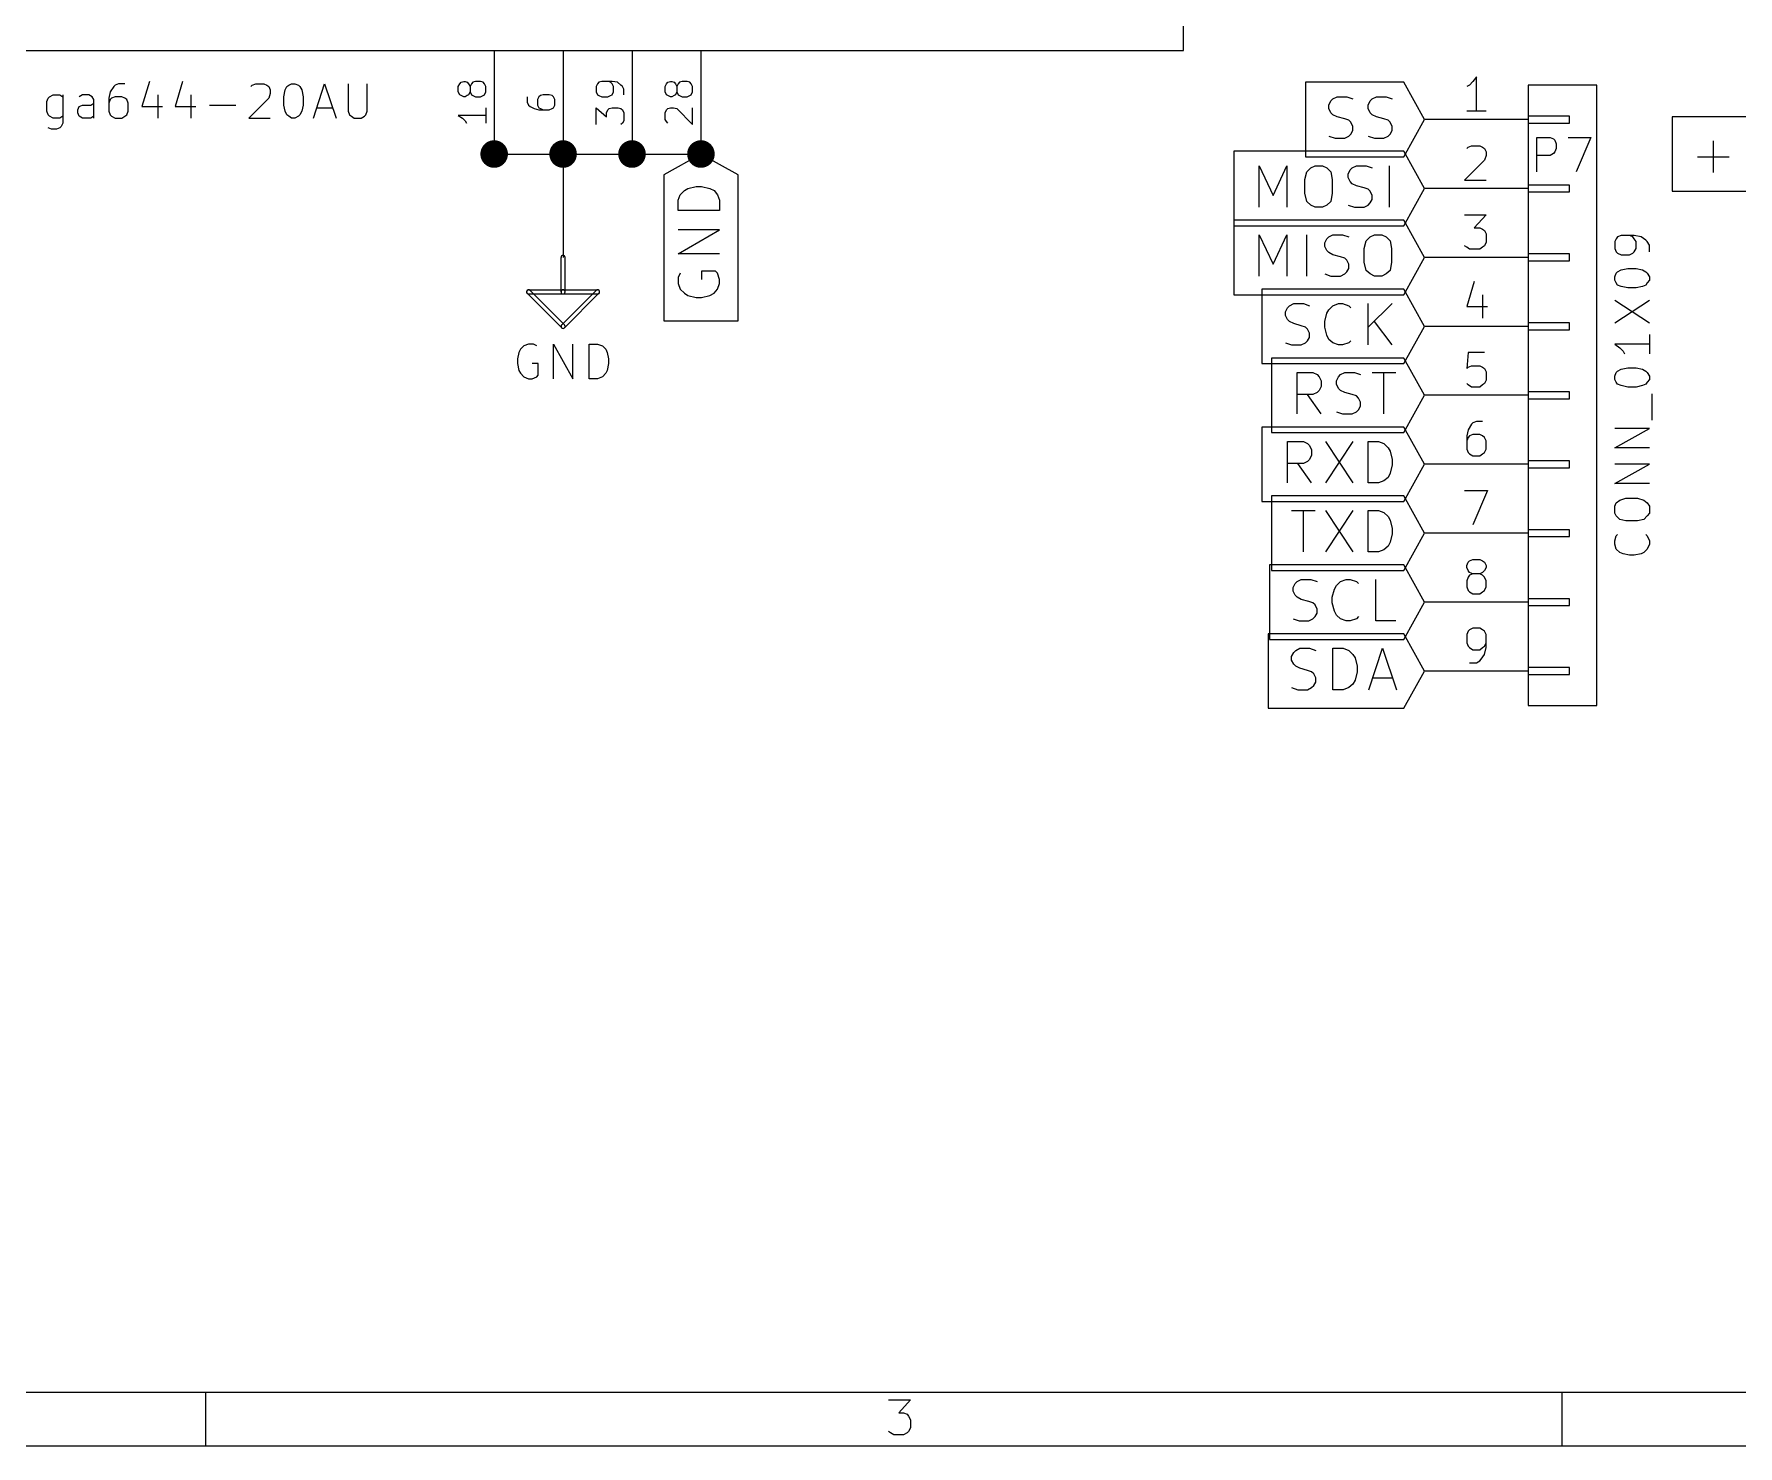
# Model space of a CAD drawing. Extents: x 10 to 287, y -200 to -10.
# Drawn here: x 103.7 to 166.5, y -200 to -148 of the extents above; entities that cross this region are included whole.
import ezdxf

# ---------------------------------------------------------------- set-up
doc = ezdxf.new("R2010")
doc.units = 0
doc.header["$MEASUREMENT"] = 0

msp = doc.modelspace()

# ---------------------------------------------------------------- linework, layer by layer
at = {"layer": 'Cyan 2'}
for p, q in [((106.629, -149.911), (106.502, -150.114)), ((106.68, -149.86), (106.629, -149.911)), ((106.807, -149.809), (106.68, -149.86)), ((107.036, -149.809), (106.807, -149.809)), ((107.95, -149.733), (107.671, -150.647)), ((109.169, -149.733), (108.89, -150.647)), ((111.684, -149.911), (111.735, -149.86)), ((111.735, -149.86), (111.862, -149.809)), ((111.862, -149.809), (112.166, -149.809)), ((112.166, -149.809), (112.268, -149.86)), ((112.268, -149.86), (112.344, -149.911)), ((112.344, -149.911), (112.395, -150.038)), ((112.395, -150.038), (112.395, -150.165)), ((112.903, -150.292), (112.954, -150.038)), ((112.954, -150.038), (113.005, -149.911)), ((113.005, -149.911), (113.081, -149.86)), ((113.081, -149.86), (113.182, -149.809)), ((113.182, -149.809), (113.309, -149.809)), ((113.309, -149.809), (113.436, -149.86)), ((113.436, -149.86), (113.487, -149.911)), ((113.487, -149.911), (113.563, -150.038)), ((113.563, -150.038), (113.614, -150.292)), ((113.995, -151.079), (114.402, -149.809)), ((114.402, -149.809), (114.833, -151.079)), ((115.265, -149.809), (115.265, -150.825)), ((115.976, -150.825), (115.976, -149.809)), ((104.165, -150.47), (104.216, -150.343)), ((104.165, -150.825), (104.165, -150.47)), ((104.216, -150.343), (104.267, -150.292)), ((104.267, -150.292), (104.394, -150.216)), ((104.394, -150.216), (104.648, -150.216)), ((104.648, -150.216), (104.75, -150.292)), ((104.75, -150.216), (104.75, -151.257)), ((105.308, -150.774), (105.359, -150.647)), ((105.486, -150.216), (105.359, -150.292)), ((105.359, -150.647), (105.486, -150.597)), ((105.715, -150.216), (105.486, -150.216)), ((105.486, -150.597), (105.791, -150.597)), ((105.842, -150.292), (105.715, -150.216)), ((105.791, -150.597), (105.893, -150.52)), ((105.893, -150.393), (105.842, -150.292)), ((105.893, -151.079), (105.893, -150.393)), ((106.502, -150.114), (106.451, -150.343)), ((106.451, -150.343), (106.451, -150.825)), ((106.502, -150.393), (106.451, -150.52)), ((106.553, -150.343), (106.502, -150.393)), ((106.68, -150.292), (106.553, -150.343)), ((106.934, -150.292), (106.68, -150.292)), ((107.036, -150.343), (106.934, -150.292)), ((107.112, -150.393), (107.036, -150.343)), ((107.163, -150.52), (107.112, -150.393)), ((107.163, -150.825), (107.163, -150.52)), ((107.671, -150.647), (108.433, -150.647)), ((108.255, -150.216), (108.255, -151.079)), ((108.89, -150.647), (109.652, -150.647)), ((109.474, -150.216), (109.474, -151.079)), ((110.16, -150.597), (111.125, -150.597)), ((112.344, -150.343), (111.608, -151.079)), ((112.395, -150.165), (112.344, -150.343)), ((112.903, -150.597), (112.903, -150.292)), ((112.954, -150.825), (112.903, -150.597)), ((113.614, -150.597), (113.563, -150.825)), ((113.614, -150.292), (113.614, -150.597)), ((104.216, -150.952), (104.165, -150.825)), ((104.267, -151.003), (104.216, -150.952)), ((104.394, -151.079), (104.267, -151.003)), ((104.648, -151.079), (104.394, -151.079)), ((104.75, -151.003), (104.648, -151.079)), ((104.75, -151.257), (104.699, -151.384)), ((105.308, -150.876), (105.308, -150.774)), ((105.359, -151.003), (105.308, -150.876)), ((105.486, -151.079), (105.359, -151.003)), ((105.791, -151.079), (105.486, -151.079)), ((105.893, -151.003), (105.791, -151.079)), ((106.451, -150.825), (106.502, -150.952)), ((106.502, -150.952), (106.553, -151.003)), ((106.553, -151.003), (106.68, -151.079)), ((106.68, -151.079), (106.934, -151.079)), ((106.934, -151.079), (107.036, -151.003)), ((107.036, -151.003), (107.112, -150.952)), ((107.112, -150.952), (107.163, -150.825)), ((111.608, -151.079), (112.395, -151.079)), ((113.005, -150.952), (112.954, -150.825)), ((113.081, -151.003), (113.005, -150.952)), ((113.182, -151.079), (113.081, -151.003)), ((113.309, -151.079), (113.182, -151.079)), ((113.436, -151.003), (113.309, -151.079)), ((113.487, -150.952), (113.436, -151.003)), ((113.563, -150.825), (113.487, -150.952)), ((114.122, -150.698), (114.706, -150.698)), ((115.265, -150.825), (115.316, -150.952)), ((115.316, -150.952), (115.392, -151.003)), ((115.392, -151.003), (115.494, -151.079)), ((115.494, -151.079), (115.748, -151.079)), ((115.748, -151.079), (115.875, -151.003)), ((115.875, -151.003), (115.926, -150.952)), ((115.926, -150.952), (115.976, -150.825)), ((104.343, -151.486), (104.216, -151.435)), ((104.521, -151.486), (104.343, -151.486)), ((104.648, -151.435), (104.521, -151.486)), ((104.699, -151.384), (104.648, -151.435)), ((159.08, -153.06), (159.08, -151.79)), ((159.08, -151.79), (159.563, -151.79)), ((159.563, -151.79), (159.69, -151.841)), ((159.69, -151.841), (159.741, -151.892)), ((159.741, -151.892), (159.791, -152.019)), ((160.223, -151.79), (161.061, -151.79)), ((161.061, -151.79), (160.528, -153.06)), ((159.563, -152.451), (159.08, -152.451)), ((159.69, -152.375), (159.563, -152.451)), ((159.741, -152.324), (159.69, -152.375)), ((159.791, -152.197), (159.741, -152.324)), ((159.791, -152.019), (159.791, -152.197)), ((162.001, -155.524), (161.95, -155.626)), ((161.95, -155.626), (161.95, -155.88)), ((162.052, -155.448), (162.001, -155.524)), ((162.179, -155.397), (162.052, -155.448)), ((162.662, -155.397), (162.179, -155.397)), ((162.611, -155.448), (162.484, -155.397)), ((162.662, -155.524), (162.611, -155.448)), ((162.916, -155.448), (162.662, -155.397)), ((162.738, -155.626), (162.662, -155.524)), ((162.738, -155.88), (162.738, -155.626)), ((163.093, -155.575), (162.916, -155.448)), ((163.144, -155.626), (163.093, -155.575)), ((163.22, -155.753), (163.144, -155.626)), ((161.95, -155.88), (162.001, -156.007)), ((162.001, -156.007), (162.052, -156.058)), ((162.052, -156.058), (162.179, -156.108)), ((162.179, -156.108), (162.484, -156.108)), ((162.484, -156.108), (162.611, -156.058)), ((162.611, -156.058), (162.662, -156.007)), ((162.662, -156.007), (162.738, -155.88)), ((163.22, -156.007), (163.22, -155.753)), ((161.95, -156.921), (162.001, -156.794)), ((161.95, -157.048), (161.95, -156.921)), ((162.001, -156.794), (162.052, -156.743)), ((162.052, -156.743), (162.179, -156.667)), ((162.179, -156.667), (162.433, -156.616)), ((162.433, -156.616), (162.738, -156.616)), ((162.738, -156.616), (162.966, -156.667)), ((162.966, -156.667), (163.093, -156.743)), ((163.093, -156.743), (163.144, -156.794)), ((163.144, -156.794), (163.22, -156.921)), ((163.22, -156.921), (163.22, -157.048)), ((162.001, -157.15), (161.95, -157.048)), ((162.052, -157.226), (162.001, -157.15)), ((162.179, -157.277), (162.052, -157.226)), ((162.433, -157.328), (162.179, -157.277)), ((162.738, -157.328), (162.433, -157.328)), ((162.966, -157.277), (162.738, -157.328)), ((163.093, -157.226), (162.966, -157.277)), ((163.144, -157.15), (163.093, -157.226)), ((163.22, -157.048), (163.144, -157.15)), ((161.95, -158.623), (163.22, -157.785)), ((161.95, -157.785), (163.22, -158.623)), ((121.742, -159.461), (121.615, -159.588)), ((121.92, -159.41), (121.742, -159.461)), ((122.098, -159.41), (121.92, -159.41)), ((122.225, -159.461), (122.098, -159.41)), ((122.834, -160.68), (122.834, -159.41)), ((122.834, -159.41), (123.546, -160.68)), ((123.546, -160.68), (123.546, -159.41)), ((124.155, -160.68), (124.155, -159.41)), ((124.155, -159.41), (124.46, -159.41)), ((124.46, -159.41), (124.638, -159.461)), ((124.638, -159.461), (124.765, -159.588)), ((163.22, -159.41), (161.95, -159.41)), ((161.95, -159.41), (162.128, -159.537)), ((163.22, -159.055), (163.22, -159.766)), ((121.564, -159.715), (121.514, -159.944)), ((121.514, -159.944), (121.514, -160.122)), ((121.615, -159.588), (121.564, -159.715)), ((124.765, -159.588), (124.816, -159.715)), ((124.816, -159.715), (124.866, -159.944)), ((124.866, -159.944), (124.866, -160.122)), ((162.128, -159.537), (162.255, -159.664)), ((162.255, -159.664), (162.306, -159.766)), ((121.514, -160.122), (121.564, -160.376)), ((121.564, -160.376), (121.615, -160.477)), ((121.615, -160.477), (121.742, -160.604)), ((121.742, -160.604), (121.92, -160.68)), ((121.92, -160.68), (122.047, -160.68)), ((122.276, -160.122), (122.047, -160.122)), ((122.047, -160.68), (122.225, -160.604)), ((122.225, -160.604), (122.276, -160.553)), ((122.276, -160.553), (122.276, -160.122)), ((124.46, -160.68), (124.155, -160.68)), ((124.638, -160.604), (124.46, -160.68)), ((124.765, -160.477), (124.638, -160.604)), ((124.816, -160.376), (124.765, -160.477)), ((124.866, -160.122), (124.816, -160.376)), ((161.95, -160.579), (162.001, -160.452)), ((161.95, -160.706), (161.95, -160.579)), ((162.001, -160.807), (161.95, -160.706)), ((162.001, -160.452), (162.052, -160.401)), ((162.052, -160.401), (162.179, -160.325)), ((162.179, -160.325), (162.433, -160.274)), ((162.433, -160.274), (162.738, -160.274)), ((162.738, -160.274), (162.966, -160.325)), ((162.966, -160.325), (163.093, -160.401)), ((163.093, -160.401), (163.144, -160.452)), ((163.144, -160.452), (163.22, -160.579)), ((163.22, -160.706), (163.144, -160.807)), ((163.22, -160.579), (163.22, -160.706)), ((162.052, -160.884), (162.001, -160.807)), ((162.179, -160.934), (162.052, -160.884)), ((162.433, -160.985), (162.179, -160.934)), ((162.738, -160.985), (162.433, -160.985)), ((162.966, -160.934), (162.738, -160.985)), ((163.093, -160.884), (162.966, -160.934)), ((163.144, -160.807), (163.093, -160.884)), ((163.322, -162.204), (163.322, -161.239)), ((161.95, -163.22), (163.22, -162.509)), ((163.22, -162.509), (161.95, -162.509)), ((163.22, -163.22), (161.95, -163.22)), ((161.95, -164.541), (163.22, -163.83)), ((163.22, -163.83), (161.95, -163.83)), ((163.22, -164.541), (161.95, -164.541)), ((162.128, -165.151), (162.357, -165.075)), ((162.357, -165.075), (162.789, -165.075)), ((162.789, -165.075), (163.017, -165.151)), ((161.95, -165.379), (162.001, -165.252)), ((161.95, -165.633), (161.95, -165.379)), ((162.001, -165.735), (161.95, -165.633)), ((162.001, -165.252), (162.128, -165.151)), ((162.128, -165.862), (162.001, -165.735)), ((163.017, -165.151), (163.144, -165.252)), ((163.144, -165.735), (163.017, -165.862)), ((163.144, -165.252), (163.22, -165.379)), ((163.22, -165.633), (163.144, -165.735)), ((163.22, -165.379), (163.22, -165.633)), ((162.357, -165.913), (162.128, -165.862)), ((162.789, -165.913), (162.357, -165.913)), ((163.017, -165.862), (162.789, -165.913)), ((161.95, -166.649), (162.001, -166.472)), ((161.95, -166.776), (161.95, -166.649)), ((162.001, -166.954), (161.95, -166.776)), ((162.001, -166.472), (162.052, -166.421)), ((162.128, -167.081), (162.001, -166.954)), ((163.144, -166.954), (163.017, -167.081)), ((163.093, -166.421), (163.144, -166.472)), ((163.144, -166.472), (163.22, -166.649)), ((163.22, -166.776), (163.144, -166.954)), ((163.22, -166.649), (163.22, -166.776)), ((162.255, -167.132), (162.128, -167.081)), ((162.484, -167.183), (162.255, -167.132)), ((162.662, -167.183), (162.484, -167.183)), ((162.916, -167.132), (162.662, -167.183)), ((163.017, -167.081), (162.916, -167.132))]:
    msp.add_line(p, q, dxfattribs=at)
at = {"layer": 'Green 2'}
for p, q in [((120.65, -152.4), (128.27, -152.4)), ((123.19, -152.4), (123.19, -156.21))]:
    msp.add_line(p, q, dxfattribs=at)
at = {"layer": 'Green 2', "const_width": 0.508}
for points in [[(120.396, -152.4, 1), (120.904, -152.4, 1)], [(122.936, -152.4, 1), (123.444, -152.4, 1)], [(125.476, -152.4, 1), (125.984, -152.4, 1)], [(128.016, -152.4, 1), (128.524, -152.4, 1)]]:
    msp.add_lwpolyline(points, format="xyb", close=True, dxfattribs=at)
at = {"layer": 'L.Yellow'}
for p, q in [((146.05, -148.59), (146.05, -54.61)), ((102.87, -148.59), (146.05, -148.59))]:
    msp.add_line(p, q, dxfattribs=at)
at = {"layer": 'Red 2'}
for p, q in [((146.05, -148.59), (146.05, -54.61)), ((102.87, -148.59), (146.05, -148.59)), ((120.65, -148.59), (120.65, -152.4)), ((123.19, -148.59), (123.19, -152.4)), ((125.73, -148.59), (125.73, -152.4)), ((128.27, -148.59), (128.27, -152.4)), ((119.329, -149.911), (119.38, -149.809)), ((119.329, -150.114), (119.329, -149.911)), ((119.38, -149.809), (119.431, -149.758)), ((119.431, -149.758), (119.532, -149.733)), ((119.532, -149.733), (119.583, -149.733)), ((119.583, -149.733), (119.659, -149.758)), ((119.659, -149.758), (119.71, -149.809)), ((119.71, -149.809), (119.761, -149.911)), ((119.812, -149.809), (119.761, -149.911)), ((119.761, -149.911), (119.761, -150.114)), ((119.863, -149.758), (119.812, -149.809)), ((119.964, -149.733), (119.863, -149.758)), ((120.142, -149.733), (119.964, -149.733)), ((120.244, -149.758), (120.142, -149.733)), ((120.294, -149.809), (120.244, -149.758)), ((120.345, -149.911), (120.294, -149.809)), ((120.345, -150.114), (120.345, -149.911)), ((124.46, -149.809), (124.409, -149.911)), ((124.409, -149.911), (124.409, -150.114)), ((124.511, -149.758), (124.46, -149.809)), ((124.612, -149.733), (124.511, -149.758)), ((124.993, -149.733), (124.612, -149.733)), ((124.943, -149.758), (124.841, -149.733)), ((124.993, -149.809), (124.943, -149.758)), ((125.197, -149.758), (124.993, -149.733)), ((125.044, -149.911), (124.993, -149.809)), ((125.044, -150.114), (125.044, -149.911)), ((125.324, -149.86), (125.197, -149.758)), ((125.374, -149.911), (125.324, -149.86)), ((125.425, -150.012), (125.374, -149.911)), ((125.425, -150.216), (125.425, -150.012)), ((126.949, -149.911), (127, -149.809)), ((126.949, -150.114), (126.949, -149.911)), ((127, -149.809), (127.051, -149.758)), ((127.051, -149.758), (127.152, -149.733)), ((127.152, -149.733), (127.203, -149.733)), ((127.203, -149.733), (127.279, -149.758)), ((127.279, -149.758), (127.33, -149.809)), ((127.33, -149.809), (127.381, -149.911)), ((127.432, -149.809), (127.381, -149.911)), ((127.381, -149.911), (127.381, -150.114)), ((127.483, -149.758), (127.432, -149.809)), ((127.584, -149.733), (127.483, -149.758)), ((127.762, -149.733), (127.584, -149.733)), ((127.864, -149.758), (127.762, -149.733)), ((127.914, -149.809), (127.864, -149.758)), ((127.965, -149.911), (127.914, -149.809)), ((127.965, -150.114), (127.965, -149.911)), ((154.178, -149.758), (150.546, -149.758)), ((150.546, -149.758), (150.546, -151.13)), ((154.94, -151.13), (154.178, -149.758)), ((156.591, -149.86), (156.489, -149.911)), ((156.718, -149.733), (156.591, -149.86)), ((156.845, -149.555), (156.718, -149.733)), ((156.845, -150.825), (156.845, -149.555)), ((158.75, -149.86), (158.75, -172.72)), ((161.29, -149.86), (158.75, -149.86)), ((161.29, -172.72), (161.29, -149.86)), ((119.38, -150.216), (119.329, -150.114)), ((119.431, -150.241), (119.38, -150.216)), ((119.532, -150.292), (119.431, -150.241)), ((119.583, -150.292), (119.532, -150.292)), ((119.659, -150.241), (119.583, -150.292)), ((119.71, -150.216), (119.659, -150.241)), ((119.761, -150.114), (119.71, -150.216)), ((119.761, -150.114), (119.812, -150.216)), ((119.812, -150.216), (119.863, -150.241)), ((119.863, -150.241), (119.964, -150.292)), ((119.964, -150.292), (120.142, -150.292)), ((120.142, -150.292), (120.244, -150.241)), ((120.244, -150.241), (120.294, -150.216)), ((120.294, -150.216), (120.345, -150.114)), ((121.869, -150.292), (121.869, -150.495)), ((121.869, -150.495), (121.92, -150.597)), ((121.92, -150.597), (121.971, -150.647)), ((121.971, -150.647), (122.123, -150.724)), ((122.301, -150.292), (122.25, -150.393)), ((122.25, -150.393), (122.25, -150.597)), ((122.25, -150.597), (122.301, -150.698)), ((122.352, -150.241), (122.301, -150.292)), ((122.453, -150.216), (122.352, -150.241)), ((122.682, -150.216), (122.453, -150.216)), ((122.784, -150.241), (122.682, -150.216)), ((122.834, -150.292), (122.784, -150.241)), ((122.885, -150.393), (122.834, -150.292)), ((122.834, -150.698), (122.885, -150.597)), ((122.885, -150.597), (122.885, -150.393)), ((124.409, -150.114), (124.46, -150.216)), ((124.46, -150.216), (124.511, -150.241)), ((124.511, -150.241), (124.612, -150.292)), ((124.612, -150.292), (124.841, -150.292)), ((124.841, -150.292), (124.943, -150.241)), ((124.943, -150.241), (124.993, -150.216)), ((124.993, -150.216), (125.044, -150.114)), ((127, -150.216), (126.949, -150.114)), ((127.051, -150.241), (127, -150.216)), ((127.152, -150.292), (127.051, -150.241)), ((127.203, -150.292), (127.152, -150.292)), ((127.279, -150.241), (127.203, -150.292)), ((127.33, -150.216), (127.279, -150.241)), ((127.381, -150.114), (127.33, -150.216)), ((127.381, -150.114), (127.432, -150.216)), ((127.432, -150.216), (127.483, -150.241)), ((127.483, -150.241), (127.584, -150.292)), ((127.584, -150.292), (127.762, -150.292)), ((127.762, -150.292), (127.864, -150.241)), ((127.864, -150.241), (127.914, -150.216)), ((127.914, -150.216), (127.965, -150.114)), ((151.409, -150.597), (151.486, -150.444)), ((151.409, -150.724), (151.409, -150.597)), ((151.486, -150.444), (151.562, -150.368)), ((151.562, -150.368), (151.714, -150.292)), ((151.714, -150.292), (152.07, -150.292)), ((152.07, -150.292), (152.298, -150.368)), ((152.857, -150.597), (152.933, -150.444)), ((152.857, -150.724), (152.857, -150.597)), ((152.933, -150.444), (153.01, -150.368)), ((153.01, -150.368), (153.162, -150.292)), ((153.162, -150.292), (153.518, -150.292)), ((153.518, -150.292), (153.746, -150.368)), ((120.345, -150.978), (119.329, -150.978)), ((119.329, -150.978), (119.482, -151.079)), ((119.482, -151.079), (119.583, -151.181)), ((119.583, -151.181), (119.634, -151.257)), ((120.345, -150.698), (120.345, -151.257)), ((122.123, -150.724), (122.301, -150.774)), ((122.301, -150.698), (122.352, -150.724)), ((122.301, -150.774), (122.682, -150.774)), ((122.352, -150.724), (122.453, -150.774)), ((122.682, -150.774), (122.784, -150.724)), ((122.784, -150.724), (122.834, -150.698)), ((124.409, -151.308), (124.409, -150.698)), ((124.409, -150.698), (124.79, -151.028)), ((124.79, -150.876), (124.841, -150.774)), ((124.79, -151.028), (124.79, -150.876)), ((124.841, -150.774), (124.892, -150.724)), ((124.892, -150.724), (124.993, -150.698)), ((124.993, -150.698), (125.222, -150.698)), ((125.222, -150.698), (125.324, -150.724)), ((125.324, -150.724), (125.374, -150.774)), ((125.374, -151.257), (125.324, -151.308)), ((125.374, -150.774), (125.425, -150.876)), ((125.425, -151.181), (125.374, -151.257)), ((125.425, -150.876), (125.425, -151.181)), ((126.949, -150.876), (127, -150.774)), ((126.949, -151.13), (126.949, -150.876)), ((127, -151.206), (126.949, -151.13)), ((127, -150.774), (127.051, -150.724)), ((127.051, -151.257), (127, -151.206)), ((127.051, -150.724), (127.152, -150.698)), ((127.152, -150.698), (127.254, -150.698)), ((127.254, -150.698), (127.381, -150.724)), ((127.381, -150.724), (127.965, -151.308)), ((127.965, -151.308), (127.965, -150.698)), ((150.546, -151.13), (150.546, -152.502)), ((151.486, -150.876), (151.409, -150.724)), ((151.562, -150.952), (151.486, -150.876)), ((151.714, -151.028), (151.562, -150.952)), ((151.994, -151.105), (151.714, -151.028)), ((152.146, -151.155), (151.994, -151.105)), ((152.222, -151.232), (152.146, -151.155)), ((152.298, -151.384), (152.222, -151.232)), ((152.933, -150.876), (152.857, -150.724)), ((153.01, -150.952), (152.933, -150.876)), ((153.162, -151.028), (153.01, -150.952)), ((153.441, -151.105), (153.162, -151.028)), ((153.594, -151.155), (153.441, -151.105)), ((153.67, -151.232), (153.594, -151.155)), ((153.746, -151.384), (153.67, -151.232)), ((154.178, -152.502), (154.94, -151.13)), ((158.75, -151.13), (154.94, -151.13)), ((157.201, -150.825), (156.489, -150.825)), ((158.75, -151.003), (158.75, -151.257)), ((160.274, -151.003), (158.75, -151.003)), ((158.75, -151.257), (160.274, -151.257)), ((160.274, -151.257), (160.274, -151.003)), ((174.498, -151.028), (164.059, -151.028)), ((164.059, -151.028), (164.059, -152.4)), ((151.409, -151.74), (151.638, -151.816)), ((151.638, -151.816), (151.994, -151.816)), ((151.994, -151.816), (152.146, -151.74)), ((152.146, -151.74), (152.222, -151.663)), ((152.222, -151.663), (152.298, -151.536)), ((152.298, -151.536), (152.298, -151.384)), ((152.857, -151.74), (153.086, -151.816)), ((153.086, -151.816), (153.441, -151.816)), ((153.441, -151.816), (153.594, -151.74)), ((153.594, -151.74), (153.67, -151.663)), ((153.67, -151.663), (153.746, -151.536)), ((153.746, -151.536), (153.746, -151.384)), ((165.583, -153.086), (165.583, -151.917)), ((128.27, -152.4), (126.898, -153.162)), ((129.642, -153.162), (128.27, -152.4)), ((154.178, -152.298), (147.904, -152.298)), ((147.904, -152.298), (147.904, -153.67)), ((150.546, -152.502), (154.178, -152.502)), ((154.94, -153.67), (154.178, -152.298)), ((156.489, -152.197), (156.54, -152.146)), ((156.54, -152.146), (156.667, -152.095)), ((156.667, -152.095), (156.972, -152.095)), ((156.972, -152.095), (157.074, -152.146)), ((157.074, -152.146), (157.15, -152.197)), ((157.15, -152.197), (157.201, -152.324)), ((157.201, -152.451), (157.15, -152.629)), ((157.201, -152.324), (157.201, -152.451)), ((164.059, -152.4), (164.059, -153.772)), ((164.998, -152.502), (166.167, -152.502)), ((126.898, -153.162), (126.898, -158.547)), ((129.642, -158.547), (129.642, -153.162)), ((148.844, -154.356), (148.844, -152.832)), ((148.844, -152.832), (149.352, -153.924)), ((149.352, -153.924), (149.86, -152.832)), ((149.86, -152.832), (149.86, -154.356)), ((150.52, -153.34), (150.597, -153.06)), ((150.597, -153.06), (150.749, -152.908)), ((150.749, -152.908), (150.901, -152.832)), ((150.901, -152.832), (151.181, -152.832)), ((151.181, -152.832), (151.333, -152.908)), ((151.333, -152.908), (151.486, -153.06)), ((151.486, -153.06), (151.536, -153.34)), ((152.121, -153.137), (152.197, -152.984)), ((152.121, -153.264), (152.121, -153.137)), ((152.197, -152.984), (152.273, -152.908)), ((152.273, -152.908), (152.425, -152.832)), ((152.425, -152.832), (152.781, -152.832)), ((152.781, -152.832), (153.01, -152.908)), ((153.645, -154.356), (153.645, -152.832)), ((157.15, -152.629), (156.413, -153.365)), ((127.508, -153.899), (127.66, -153.746)), ((127.66, -153.746), (127.787, -153.67)), ((127.787, -153.67), (128.092, -153.594)), ((128.092, -153.594), (128.295, -153.594)), ((128.295, -153.594), (128.6, -153.67)), ((128.6, -153.67), (128.753, -153.746)), ((128.753, -153.746), (128.88, -153.899)), ((147.904, -153.67), (147.904, -155.042)), ((150.52, -153.848), (150.52, -153.34)), ((151.536, -153.34), (151.536, -153.848)), ((152.197, -153.416), (152.121, -153.264)), ((152.273, -153.492), (152.197, -153.416)), ((152.425, -153.568), (152.273, -153.492)), ((152.705, -153.645), (152.425, -153.568)), ((152.857, -153.695), (152.705, -153.645)), ((152.933, -153.772), (152.857, -153.695)), ((153.01, -153.924), (152.933, -153.772)), ((154.178, -155.042), (154.94, -153.67)), ((158.75, -153.67), (154.94, -153.67)), ((156.413, -153.365), (157.201, -153.365)), ((158.75, -153.543), (158.75, -153.797)), ((160.274, -153.543), (158.75, -153.543)), ((158.75, -153.797), (160.274, -153.797)), ((160.274, -153.797), (160.274, -153.543)), ((164.059, -153.772), (174.498, -153.772)), ((127.432, -154.102), (127.508, -153.899)), ((127.432, -154.483), (127.432, -154.102)), ((128.88, -153.899), (128.956, -154.102)), ((128.956, -154.102), (128.956, -154.483)), ((150.597, -154.153), (150.52, -153.848)), ((150.749, -154.28), (150.597, -154.153)), ((150.901, -154.356), (150.749, -154.28)), ((151.181, -154.356), (150.901, -154.356)), ((151.333, -154.28), (151.181, -154.356)), ((151.486, -154.153), (151.333, -154.28)), ((151.536, -153.848), (151.486, -154.153)), ((152.121, -154.28), (152.349, -154.356)), ((152.349, -154.356), (152.705, -154.356)), ((152.705, -154.356), (152.857, -154.28)), ((152.857, -154.28), (152.933, -154.203)), ((152.933, -154.203), (153.01, -154.076)), ((153.01, -154.076), (153.01, -153.924)), ((128.956, -154.483), (127.432, -154.483)), ((154.178, -154.838), (147.904, -154.838)), ((147.904, -154.838), (147.904, -156.21)), ((147.904, -155.042), (154.178, -155.042)), ((154.94, -156.21), (154.178, -154.838)), ((156.413, -154.635), (157.201, -154.635)), ((157.201, -154.635), (156.769, -155.118)), ((127.432, -156.083), (128.956, -155.194)), ((128.956, -155.194), (127.432, -155.194)), ((148.844, -156.896), (148.844, -155.372)), ((148.844, -155.372), (149.352, -156.464)), ((149.352, -156.464), (149.86, -155.372)), ((149.86, -155.372), (149.86, -156.896)), ((150.597, -156.896), (150.597, -155.372)), ((151.257, -155.677), (151.333, -155.524)), ((151.257, -155.804), (151.257, -155.677)), ((151.333, -155.524), (151.409, -155.448)), ((151.409, -155.448), (151.562, -155.372)), ((151.562, -155.372), (151.917, -155.372)), ((151.917, -155.372), (152.146, -155.448)), ((152.705, -155.88), (152.781, -155.6)), ((152.781, -155.6), (152.933, -155.448)), ((152.933, -155.448), (153.086, -155.372)), ((153.086, -155.372), (153.365, -155.372)), ((153.365, -155.372), (153.518, -155.448)), ((153.518, -155.448), (153.67, -155.6)), ((153.67, -155.6), (153.721, -155.88)), ((156.769, -155.118), (156.972, -155.118)), ((156.972, -155.118), (157.074, -155.169)), ((157.074, -155.169), (157.15, -155.219)), ((157.15, -155.219), (157.201, -155.346)), ((157.201, -155.651), (157.15, -155.778)), ((157.201, -155.346), (157.201, -155.651)), ((123.114, -157.48), (123.114, -156.21)), ((123.266, -157.48), (123.266, -156.21)), ((128.956, -156.083), (127.432, -156.083)), ((147.904, -156.21), (147.904, -157.582)), ((151.333, -155.956), (151.257, -155.804)), ((151.409, -156.032), (151.333, -155.956)), ((151.562, -156.108), (151.409, -156.032)), ((151.841, -156.185), (151.562, -156.108)), ((151.994, -156.235), (151.841, -156.185)), ((152.07, -156.312), (151.994, -156.235)), ((152.146, -156.464), (152.07, -156.312)), ((152.705, -156.388), (152.705, -155.88)), ((153.721, -155.88), (153.721, -156.388)), ((154.178, -157.582), (154.94, -156.21)), ((158.75, -156.21), (154.94, -156.21)), ((156.489, -155.829), (156.413, -155.778)), ((156.591, -155.905), (156.489, -155.829)), ((156.972, -155.905), (156.591, -155.905)), ((157.074, -155.829), (156.972, -155.905)), ((157.15, -155.778), (157.074, -155.829)), ((158.75, -156.083), (158.75, -156.337)), ((160.274, -156.083), (158.75, -156.083)), ((158.75, -156.337), (160.274, -156.337)), ((160.274, -156.337), (160.274, -156.083)), ((127.508, -156.794), (127.432, -156.947)), ((127.432, -156.947), (127.432, -157.175)), ((128.803, -156.718), (128.295, -156.718)), ((128.295, -156.718), (128.295, -157.023)), ((128.88, -156.794), (128.803, -156.718)), ((128.956, -157.023), (128.88, -156.794)), ((151.257, -156.82), (151.486, -156.896)), ((151.486, -156.896), (151.841, -156.896)), ((151.841, -156.896), (151.994, -156.82)), ((151.994, -156.82), (152.07, -156.743)), ((152.07, -156.743), (152.146, -156.616)), ((152.146, -156.616), (152.146, -156.464)), ((152.781, -156.693), (152.705, -156.388)), ((152.933, -156.82), (152.781, -156.693)), ((153.086, -156.896), (152.933, -156.82)), ((153.365, -156.896), (153.086, -156.896)), ((153.518, -156.82), (153.365, -156.896)), ((153.67, -156.693), (153.518, -156.82)), ((153.721, -156.388), (153.67, -156.693)), ((123.139, -158.801), (121.869, -157.531)), ((121.92, -157.404), (123.19, -157.404)), ((121.92, -157.556), (123.19, -157.556)), ((123.241, -158.699), (121.971, -157.429)), ((124.409, -157.429), (123.139, -158.699)), ((123.19, -157.404), (124.46, -157.404)), ((123.19, -157.556), (124.46, -157.556)), ((124.511, -157.531), (123.241, -158.801)), ((127.432, -157.175), (127.508, -157.378)), ((127.508, -157.378), (127.66, -157.531)), ((127.66, -157.531), (127.787, -157.607)), ((128.6, -157.607), (128.753, -157.531)), ((128.753, -157.531), (128.88, -157.378)), ((128.88, -157.378), (128.956, -157.175)), ((128.956, -157.175), (128.956, -157.023)), ((147.904, -157.582), (154.178, -157.582)), ((154.178, -157.378), (148.946, -157.378)), ((148.946, -157.378), (148.946, -158.75)), ((154.94, -158.75), (154.178, -157.378)), ((156.769, -157.099), (156.489, -158.013)), ((157.074, -157.582), (157.074, -158.445)), ((127.787, -157.607), (128.092, -157.683)), ((128.092, -157.683), (128.295, -157.683)), ((128.295, -157.683), (128.6, -157.607)), ((149.809, -158.217), (149.885, -158.064)), ((149.809, -158.344), (149.809, -158.217)), ((149.885, -158.064), (149.962, -157.988)), ((149.962, -157.988), (150.114, -157.912)), ((150.114, -157.912), (150.47, -157.912)), ((150.47, -157.912), (150.698, -157.988)), ((151.333, -158.267), (151.409, -158.14)), ((151.409, -158.14), (151.562, -157.988)), ((151.562, -157.988), (151.765, -157.912)), ((151.765, -157.912), (151.917, -157.912)), ((151.917, -157.912), (152.146, -157.988)), ((152.146, -157.988), (152.222, -158.064)), ((152.857, -159.436), (152.857, -157.912)), ((153.746, -157.912), (152.857, -158.775)), ((156.489, -158.013), (157.251, -158.013)), ((126.898, -158.547), (128.27, -158.547)), ((128.27, -158.547), (129.642, -158.547)), ((148.946, -158.75), (148.946, -160.122)), ((149.885, -158.496), (149.809, -158.344)), ((149.962, -158.572), (149.885, -158.496)), ((150.114, -158.648), (149.962, -158.572)), ((150.393, -158.725), (150.114, -158.648)), ((150.546, -158.775), (150.393, -158.725)), ((150.622, -158.852), (150.546, -158.775)), ((150.698, -159.004), (150.622, -158.852)), ((151.257, -158.572), (151.333, -158.267)), ((151.257, -158.775), (151.257, -158.572)), ((151.333, -159.08), (151.257, -158.775)), ((153.746, -159.436), (153.086, -158.572)), ((154.178, -160.122), (154.94, -158.75)), ((158.75, -158.75), (154.94, -158.75)), ((158.75, -158.623), (158.75, -158.877)), ((160.274, -158.623), (158.75, -158.623)), ((160.274, -158.877), (160.274, -158.623)), ((149.809, -159.36), (150.038, -159.436)), ((150.038, -159.436), (150.393, -159.436)), ((150.393, -159.436), (150.546, -159.36)), ((150.546, -159.36), (150.622, -159.283)), ((150.622, -159.283), (150.698, -159.156)), ((150.698, -159.156), (150.698, -159.004)), ((151.409, -159.233), (151.333, -159.08)), ((151.562, -159.36), (151.409, -159.233)), ((151.765, -159.436), (151.562, -159.36)), ((151.917, -159.436), (151.765, -159.436)), ((152.146, -159.36), (151.917, -159.436)), ((152.222, -159.283), (152.146, -159.36)), ((158.75, -158.877), (160.274, -158.877)), ((154.178, -159.918), (149.301, -159.918)), ((149.301, -159.918), (149.301, -161.29)), ((154.94, -161.29), (154.178, -159.918)), ((156.54, -159.715), (156.489, -160.299)), ((157.15, -159.715), (156.54, -159.715)), ((148.946, -160.122), (154.178, -160.122)), ((150.241, -161.976), (150.241, -160.452)), ((150.241, -160.452), (150.825, -160.452)), ((150.825, -160.452), (150.978, -160.528)), ((150.978, -160.528), (151.054, -160.604)), ((151.054, -160.604), (151.13, -160.757)), ((151.689, -160.757), (151.765, -160.604)), ((151.765, -160.604), (151.841, -160.528)), ((151.841, -160.528), (151.994, -160.452)), ((151.994, -160.452), (152.349, -160.452)), ((152.349, -160.452), (152.578, -160.528)), ((153.01, -160.452), (153.873, -160.452)), ((153.441, -161.976), (153.441, -160.452)), ((156.489, -160.299), (156.54, -160.249)), ((156.54, -160.249), (156.667, -160.198)), ((156.667, -160.198), (156.972, -160.198)), ((156.972, -160.198), (157.074, -160.249)), ((157.074, -160.249), (157.15, -160.299)), ((157.15, -160.299), (157.201, -160.426)), ((157.201, -160.731), (157.15, -160.858)), ((157.201, -160.426), (157.201, -160.731)), ((149.301, -161.29), (149.301, -162.662)), ((150.825, -161.265), (150.241, -161.265)), ((151.13, -161.976), (150.622, -161.265)), ((150.978, -161.188), (150.825, -161.265)), ((151.054, -161.112), (150.978, -161.188)), ((151.13, -160.96), (151.054, -161.112)), ((151.13, -160.757), (151.13, -160.96)), ((151.689, -160.884), (151.689, -160.757)), ((151.765, -161.036), (151.689, -160.884)), ((151.841, -161.112), (151.765, -161.036)), ((151.994, -161.188), (151.841, -161.112)), ((152.273, -161.265), (151.994, -161.188)), ((152.425, -161.315), (152.273, -161.265)), ((152.502, -161.392), (152.425, -161.315)), ((154.178, -162.662), (154.94, -161.29)), ((158.75, -161.29), (154.94, -161.29)), ((156.54, -160.909), (156.489, -160.858)), ((156.667, -160.985), (156.54, -160.909)), ((156.972, -160.985), (156.667, -160.985)), ((157.074, -160.909), (156.972, -160.985)), ((157.15, -160.858), (157.074, -160.909)), ((158.75, -161.163), (158.75, -161.417)), ((160.274, -161.163), (158.75, -161.163)), ((160.274, -161.417), (160.274, -161.163)), ((151.689, -161.9), (151.917, -161.976)), ((151.917, -161.976), (152.273, -161.976)), ((152.273, -161.976), (152.425, -161.9)), ((152.425, -161.9), (152.502, -161.823)), ((152.578, -161.544), (152.502, -161.392)), ((152.502, -161.823), (152.578, -161.696)), ((152.578, -161.696), (152.578, -161.544)), ((158.75, -161.417), (160.274, -161.417)), ((154.178, -162.458), (148.946, -162.458)), ((148.946, -162.458), (148.946, -163.83)), ((154.94, -163.83), (154.178, -162.458)), ((156.54, -162.56), (156.489, -162.789)), ((156.667, -162.357), (156.54, -162.56)), ((156.718, -162.306), (156.667, -162.357)), ((156.845, -162.255), (156.718, -162.306)), ((157.074, -162.255), (156.845, -162.255)), ((149.301, -162.662), (154.178, -162.662)), ((149.885, -164.516), (149.885, -162.992)), ((149.885, -162.992), (150.47, -162.992)), ((150.47, -162.992), (150.622, -163.068)), ((150.622, -163.068), (150.698, -163.144)), ((150.698, -163.144), (150.774, -163.297)), ((151.282, -162.992), (152.298, -164.516)), ((152.298, -162.992), (151.282, -164.516)), ((152.857, -164.516), (152.857, -162.992)), ((152.857, -162.992), (153.238, -162.992)), ((153.238, -162.992), (153.441, -163.068)), ((153.441, -163.068), (153.594, -163.22)), ((153.594, -163.22), (153.67, -163.347)), ((156.489, -162.789), (156.489, -163.271)), ((156.54, -162.839), (156.489, -162.966)), ((156.591, -162.789), (156.54, -162.839)), ((156.718, -162.738), (156.591, -162.789)), ((156.972, -162.738), (156.718, -162.738)), ((157.074, -162.789), (156.972, -162.738)), ((157.15, -162.839), (157.074, -162.789)), ((157.201, -162.966), (157.15, -162.839)), ((157.201, -163.271), (157.201, -162.966)), ((148.946, -163.83), (148.946, -165.202)), ((150.47, -163.805), (149.885, -163.805)), ((150.774, -164.516), (150.266, -163.805)), ((150.622, -163.728), (150.47, -163.805)), ((150.698, -163.652), (150.622, -163.728)), ((150.774, -163.5), (150.698, -163.652)), ((150.774, -163.297), (150.774, -163.5)), ((153.67, -163.347), (153.746, -163.652)), ((153.746, -163.855), (153.67, -164.16)), ((153.746, -163.652), (153.746, -163.855)), ((154.178, -165.202), (154.94, -163.83)), ((158.75, -163.83), (154.94, -163.83)), ((156.489, -163.271), (156.54, -163.398)), ((156.54, -163.398), (156.591, -163.449)), ((156.591, -163.449), (156.718, -163.525)), ((156.718, -163.525), (156.972, -163.525)), ((156.972, -163.525), (157.074, -163.449)), ((157.074, -163.449), (157.15, -163.398)), ((157.15, -163.398), (157.201, -163.271)), ((158.75, -163.703), (158.75, -163.957)), ((160.274, -163.703), (158.75, -163.703)), ((160.274, -163.957), (160.274, -163.703)), ((153.441, -164.44), (153.238, -164.516)), ((153.594, -164.313), (153.441, -164.44)), ((153.67, -164.16), (153.594, -164.313)), ((158.75, -163.957), (160.274, -163.957)), ((154.178, -164.998), (149.301, -164.998)), ((149.301, -164.998), (149.301, -166.37)), ((153.238, -164.516), (152.857, -164.516)), ((154.94, -166.37), (154.178, -164.998)), ((156.413, -164.795), (157.251, -164.795)), ((157.251, -164.795), (156.718, -166.065)), ((148.946, -165.202), (154.178, -165.202)), ((150.038, -165.532), (150.901, -165.532)), ((150.47, -167.056), (150.47, -165.532)), ((151.282, -165.532), (152.298, -167.056)), ((152.298, -165.532), (151.282, -167.056)), ((152.857, -167.056), (152.857, -165.532)), ((152.857, -165.532), (153.238, -165.532)), ((153.238, -165.532), (153.441, -165.608)), ((153.441, -165.608), (153.594, -165.76)), ((153.594, -165.76), (153.67, -165.887)), ((149.301, -166.37), (149.301, -167.742)), ((153.67, -165.887), (153.746, -166.192)), ((153.746, -166.192), (153.746, -166.395)), ((154.178, -167.742), (154.94, -166.37)), ((158.75, -166.37), (154.94, -166.37)), ((158.75, -166.243), (158.75, -166.497)), ((160.274, -166.243), (158.75, -166.243)), ((160.274, -166.497), (160.274, -166.243)), ((153.441, -166.98), (153.238, -167.056)), ((153.594, -166.853), (153.441, -166.98)), ((153.67, -166.7), (153.594, -166.853)), ((153.746, -166.395), (153.67, -166.7)), ((158.75, -166.497), (160.274, -166.497)), ((154.178, -167.538), (149.225, -167.538)), ((149.225, -167.538), (149.225, -168.91)), ((153.238, -167.056), (152.857, -167.056)), ((154.94, -168.91), (154.178, -167.538)), ((156.489, -167.564), (156.54, -167.437)), ((156.489, -167.64), (156.489, -167.564)), ((156.54, -167.742), (156.489, -167.64)), ((156.54, -167.437), (156.591, -167.386)), ((156.591, -167.386), (156.718, -167.335)), ((156.718, -167.335), (156.972, -167.335)), ((156.972, -167.335), (157.074, -167.386)), ((157.074, -167.386), (157.15, -167.437)), ((157.15, -167.437), (157.201, -167.564)), ((157.201, -167.64), (157.15, -167.742)), ((157.201, -167.564), (157.201, -167.64)), ((149.301, -167.742), (154.178, -167.742)), ((150.089, -168.377), (150.165, -168.224)), ((150.165, -168.224), (150.241, -168.148)), ((150.241, -168.148), (150.393, -168.072)), ((150.393, -168.072), (150.749, -168.072)), ((150.749, -168.072), (150.978, -168.148)), ((151.689, -168.3), (151.841, -168.148)), ((151.841, -168.148), (152.044, -168.072)), ((152.044, -168.072), (152.197, -168.072)), ((152.197, -168.072), (152.425, -168.148)), ((152.425, -168.148), (152.502, -168.224)), ((153.137, -169.596), (153.137, -168.072)), ((156.54, -167.996), (156.489, -168.123)), ((156.489, -168.123), (156.489, -168.351)), ((156.591, -167.818), (156.54, -167.742)), ((156.591, -167.919), (156.54, -167.996)), ((156.718, -167.869), (156.591, -167.818)), ((156.718, -167.869), (156.591, -167.919)), ((156.972, -167.869), (156.718, -167.869)), ((157.074, -167.818), (156.972, -167.869)), ((157.074, -167.919), (156.972, -167.869)), ((157.15, -167.742), (157.074, -167.818)), ((157.15, -167.996), (157.074, -167.919)), ((157.201, -168.123), (157.15, -167.996)), ((157.201, -168.351), (157.201, -168.123)), ((150.089, -168.504), (150.089, -168.377)), ((150.165, -168.656), (150.089, -168.504)), ((150.241, -168.732), (150.165, -168.656)), ((150.393, -168.808), (150.241, -168.732)), ((150.673, -168.885), (150.393, -168.808)), ((150.825, -168.935), (150.673, -168.885)), ((151.536, -168.732), (151.613, -168.427)), ((151.536, -168.935), (151.536, -168.732)), ((151.613, -168.427), (151.689, -168.3)), ((156.489, -168.351), (156.54, -168.478)), ((156.54, -168.478), (156.591, -168.529)), ((156.591, -168.529), (156.718, -168.605)), ((156.718, -168.605), (156.972, -168.605)), ((156.972, -168.605), (157.074, -168.529)), ((157.074, -168.529), (157.15, -168.478)), ((157.15, -168.478), (157.201, -168.351)), ((158.75, -168.783), (158.75, -169.037)), ((160.274, -168.783), (158.75, -168.783)), ((160.274, -169.037), (160.274, -168.783)), ((149.225, -168.91), (149.225, -170.282)), ((150.089, -169.52), (150.317, -169.596)), ((150.673, -169.596), (150.825, -169.52)), ((150.901, -169.012), (150.825, -168.935)), ((150.825, -169.52), (150.901, -169.443)), ((150.978, -169.164), (150.901, -169.012)), ((150.901, -169.443), (150.978, -169.316)), ((150.978, -169.316), (150.978, -169.164)), ((151.613, -169.24), (151.536, -168.935)), ((151.689, -169.393), (151.613, -169.24)), ((151.841, -169.52), (151.689, -169.393)), ((152.044, -169.596), (151.841, -169.52)), ((152.425, -169.52), (152.197, -169.596)), ((152.502, -169.443), (152.425, -169.52)), ((154.178, -170.282), (154.94, -168.91)), ((158.75, -168.91), (154.94, -168.91)), ((158.75, -169.037), (160.274, -169.037)), ((154.178, -170.078), (149.174, -170.078)), ((149.174, -170.078), (149.174, -171.45)), ((150.317, -169.596), (150.673, -169.596)), ((152.197, -169.596), (152.044, -169.596)), ((153.873, -169.596), (153.137, -169.596)), ((154.94, -171.45), (154.178, -170.078)), ((156.54, -169.977), (156.489, -170.104)), ((156.489, -170.104), (156.489, -170.409)), ((156.591, -169.926), (156.54, -169.977)), ((156.718, -169.875), (156.591, -169.926)), ((156.972, -169.875), (156.718, -169.875)), ((157.074, -169.926), (156.972, -169.875)), ((157.15, -169.977), (157.074, -169.926)), ((157.201, -170.104), (157.15, -169.977)), ((157.201, -170.586), (157.201, -170.104)), ((149.225, -170.282), (154.178, -170.282)), ((150.038, -170.917), (150.114, -170.764)), ((150.114, -170.764), (150.19, -170.688)), ((150.19, -170.688), (150.343, -170.612)), ((150.343, -170.612), (150.698, -170.612)), ((150.698, -170.612), (150.927, -170.688)), ((151.562, -172.136), (151.562, -170.612)), ((151.562, -170.612), (151.943, -170.612)), ((151.943, -170.612), (152.146, -170.688)), ((152.146, -170.688), (152.298, -170.84)), ((152.883, -172.136), (153.391, -170.612)), ((153.391, -170.612), (153.899, -172.136)), ((156.489, -170.409), (156.54, -170.536)), ((156.54, -170.536), (156.591, -170.586)), ((156.591, -170.586), (156.718, -170.663)), ((156.718, -170.663), (156.972, -170.663)), ((156.972, -170.663), (157.074, -170.586)), ((157.074, -170.586), (157.15, -170.536)), ((157.15, -170.536), (157.201, -170.409)), ((157.15, -170.84), (157.201, -170.586)), ((150.038, -171.044), (150.038, -170.917)), ((150.114, -171.196), (150.038, -171.044)), ((150.19, -171.272), (150.114, -171.196)), ((150.343, -171.348), (150.19, -171.272)), ((150.622, -171.425), (150.343, -171.348)), ((152.298, -170.84), (152.375, -170.967)), ((152.375, -170.967), (152.451, -171.272)), ((152.451, -171.272), (152.451, -171.475)), ((156.591, -171.145), (156.845, -171.145)), ((156.845, -171.145), (156.972, -171.069)), ((156.972, -171.069), (157.023, -171.018)), ((157.023, -171.018), (157.15, -170.84)), ((158.75, -171.323), (158.75, -171.577)), ((160.274, -171.323), (158.75, -171.323)), ((160.274, -171.577), (160.274, -171.323)), ((149.174, -171.45), (149.174, -172.822)), ((150.774, -171.475), (150.622, -171.425)), ((150.851, -171.552), (150.774, -171.475)), ((150.774, -172.06), (150.851, -171.983)), ((150.927, -171.704), (150.851, -171.552)), ((150.851, -171.983), (150.927, -171.856)), ((150.927, -171.856), (150.927, -171.704)), ((152.298, -171.933), (152.146, -172.06)), ((152.375, -171.78), (152.298, -171.933)), ((152.451, -171.475), (152.375, -171.78)), ((153.01, -171.704), (153.746, -171.704)), ((154.178, -172.822), (154.94, -171.45)), ((158.75, -171.45), (154.94, -171.45)), ((158.75, -171.577), (160.274, -171.577)), ((150.038, -172.06), (150.266, -172.136)), ((150.266, -172.136), (150.622, -172.136)), ((150.622, -172.136), (150.774, -172.06)), ((151.943, -172.136), (151.562, -172.136)), ((152.146, -172.06), (151.943, -172.136)), ((149.174, -172.822), (154.178, -172.822)), ((158.75, -172.72), (161.29, -172.72)), ((11.9888, -198.018), (285.013, -198.018)), ((110.007, -198.018), (110.007, -200)), ((135.179, -198.298), (135.992, -198.298)), ((135.992, -198.298), (135.56, -198.78)), ((159.995, -198.018), (159.995, -200)), ((135.56, -198.78), (135.738, -198.78)), ((135.738, -198.78), (135.865, -198.831)), ((135.865, -198.831), (135.915, -198.907)), ((135.915, -198.907), (135.992, -199.034)), ((135.992, -199.034), (135.992, -199.339)), ((135.255, -199.517), (135.179, -199.466)), ((135.382, -199.593), (135.255, -199.517)), ((135.738, -199.593), (135.382, -199.593)), ((135.865, -199.517), (135.738, -199.593)), ((135.915, -199.466), (135.865, -199.517)), ((135.992, -199.339), (135.915, -199.466)), ((10.0076, -200), (286.995, -200))]:
    msp.add_line(p, q, dxfattribs=at)
for centre, start, end in [((123.19, -156.21), 360, 540), ((121.92, -157.48), 405, 585), ((121.92, -157.48), 90, 270), ((123.19, -157.48), 90, 270), ((123.19, -157.48), 180, 360), ((123.19, -157.48), 270, 450), ((124.46, -157.48), 315, 495), ((124.46, -157.48), 270, 450), ((123.19, -158.75), 495, 675), ((123.19, -158.75), 225, 405)]:
    msp.add_arc(centre, 0.0762, start, end, dxfattribs=at)

doc.saveas('drawing.dxf')
